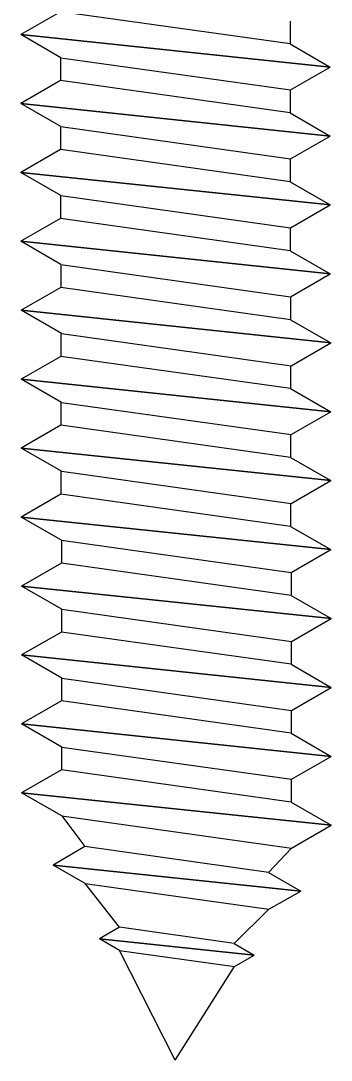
# Model space of a CAD drawing. Header units: millimetres. Extents: x -1481984 to -235402, y 1078406 to 1875046.
# Drawn here: x -1346302.01 to -1346296.6, y 1504316.14 to 1504334.25 of the extents above; entities that cross this region are included whole.
import ezdxf

# ---------------------------------------------------------------- set-up
doc = ezdxf.new("R2010")
doc.units = ezdxf.units.MM
doc.header["$LTSCALE"] = 1000
doc.layers.add('螺栓', color=146, linetype='CONTINUOUS')

msp = doc.modelspace()

# ---------------------------------------------------------------- linework, layer by layer
at = {"layer": '螺栓'}
for p, q in [((-1346301.318, 1504334.406, 0), (-1346302.009, 1504334.007, 0)), ((-1346301.318, 1504334.406, 0), (-1346302.009, 1504334.007, 0)), ((-1346301.318, 1504334.406, 0), (-1346302.009, 1504334.007, 0)), ((-1346297.318, 1504333.844, 0), (-1346301.318, 1504334.406, 0)), ((-1346297.318, 1504333.844, 0), (-1346301.318, 1504334.406, 0)), ((-1346297.318, 1504333.844, 0), (-1346301.318, 1504334.406, 0)), ((-1346297.318, 1504333.844, 0), (-1346301.318, 1504334.406, 0)), ((-1346297.318, 1504334.243, 0), (-1346297.318, 1504333.844, 0)), ((-1346301.31, 1504333.604, 0), (-1346302.009, 1504334.007, 0)), ((-1346296.619, 1504333.441, 0), (-1346302.009, 1504334.007, 0)), ((-1346296.619, 1504333.441, 0), (-1346302.009, 1504334.007, 0)), ((-1346301.31, 1504333.604, 0), (-1346302.009, 1504334.007, 0)), ((-1346296.619, 1504333.441, 0), (-1346302.009, 1504334.007, 0)), ((-1346301.31, 1504333.604, 0), (-1346302.009, 1504334.007, 0)), ((-1346296.619, 1504333.441, 0), (-1346302.009, 1504334.007, 0)), ((-1346302.009, 1504334.007, 0), (-1346296.619, 1504333.441, 0)), ((-1346302.009, 1504334.007, 0), (-1346296.619, 1504333.441, 0)), ((-1346302.009, 1504334.007, 0), (-1346296.619, 1504333.441, 0)), ((-1346302.009, 1504334.007, 0), (-1346296.619, 1504333.441, 0)), ((-1346297.318, 1504333.844, 0), (-1346296.619, 1504333.441, 0)), ((-1346297.318, 1504333.844, 0), (-1346296.619, 1504333.441, 0)), ((-1346297.318, 1504333.844, 0), (-1346296.619, 1504333.441, 0)), ((-1346301.318, 1504333.605, 0), (-1346301.318, 1504333.206, 0)), ((-1346301.31, 1504333.604, 0), (-1346297.31, 1504333.042, 0)), ((-1346301.31, 1504333.604, 0), (-1346297.31, 1504333.042, 0)), ((-1346301.31, 1504333.604, 0), (-1346297.31, 1504333.042, 0)), ((-1346301.31, 1504333.604, 0), (-1346297.31, 1504333.042, 0)), ((-1346297.31, 1504333.042, 0), (-1346296.619, 1504333.441, 0)), ((-1346297.31, 1504333.042, 0), (-1346296.619, 1504333.441, 0)), ((-1346297.31, 1504333.042, 0), (-1346296.619, 1504333.441, 0)), ((-1346301.318, 1504333.206, 0), (-1346302.009, 1504332.806, 0)), ((-1346301.318, 1504333.206, 0), (-1346302.009, 1504332.806, 0)), ((-1346301.318, 1504333.206, 0), (-1346302.009, 1504332.806, 0)), ((-1346297.318, 1504332.643, 0), (-1346301.318, 1504333.206, 0)), ((-1346297.318, 1504332.643, 0), (-1346301.318, 1504333.206, 0)), ((-1346297.318, 1504332.643, 0), (-1346301.318, 1504333.206, 0)), ((-1346297.318, 1504332.643, 0), (-1346301.318, 1504333.206, 0)), ((-1346297.318, 1504333.043, 0), (-1346297.318, 1504332.643, 0)), ((-1346301.31, 1504332.403, 0), (-1346302.009, 1504332.806, 0)), ((-1346296.619, 1504332.24, 0), (-1346302.009, 1504332.806, 0)), ((-1346296.619, 1504332.24, 0), (-1346302.009, 1504332.806, 0)), ((-1346301.31, 1504332.403, 0), (-1346302.009, 1504332.806, 0)), ((-1346296.619, 1504332.24, 0), (-1346302.009, 1504332.806, 0)), ((-1346301.31, 1504332.403, 0), (-1346302.009, 1504332.806, 0)), ((-1346296.619, 1504332.24, 0), (-1346302.009, 1504332.806, 0)), ((-1346302.009, 1504332.806, 0), (-1346296.619, 1504332.24, 0)), ((-1346302.009, 1504332.806, 0), (-1346296.619, 1504332.24, 0)), ((-1346302.009, 1504332.806, 0), (-1346296.619, 1504332.24, 0)), ((-1346302.009, 1504332.806, 0), (-1346296.619, 1504332.24, 0)), ((-1346297.318, 1504332.643, 0), (-1346296.619, 1504332.24, 0)), ((-1346297.318, 1504332.643, 0), (-1346296.619, 1504332.24, 0)), ((-1346297.318, 1504332.643, 0), (-1346296.619, 1504332.24, 0)), ((-1346301.318, 1504332.404, 0), (-1346301.318, 1504332.005, 0)), ((-1346301.31, 1504332.403, 0), (-1346297.31, 1504331.841, 0)), ((-1346301.31, 1504332.403, 0), (-1346297.31, 1504331.841, 0)), ((-1346301.31, 1504332.403, 0), (-1346297.31, 1504331.841, 0)), ((-1346301.31, 1504332.403, 0), (-1346297.31, 1504331.841, 0)), ((-1346297.31, 1504331.841, 0), (-1346296.619, 1504332.24, 0)), ((-1346297.31, 1504331.841, 0), (-1346296.619, 1504332.24, 0)), ((-1346297.31, 1504331.841, 0), (-1346296.619, 1504332.24, 0)), ((-1346301.318, 1504332.005, 0), (-1346302.009, 1504331.606, 0)), ((-1346301.318, 1504332.005, 0), (-1346302.009, 1504331.606, 0)), ((-1346301.318, 1504332.005, 0), (-1346302.009, 1504331.606, 0)), ((-1346297.318, 1504331.443, 0), (-1346301.318, 1504332.005, 0)), ((-1346297.318, 1504331.443, 0), (-1346301.318, 1504332.005, 0)), ((-1346297.318, 1504331.443, 0), (-1346301.318, 1504332.005, 0)), ((-1346297.318, 1504331.443, 0), (-1346301.318, 1504332.005, 0)), ((-1346297.318, 1504331.842, 0), (-1346297.318, 1504331.443, 0)), ((-1346301.31, 1504331.202, 0), (-1346302.009, 1504331.606, 0)), ((-1346296.619, 1504331.039, 0), (-1346302.009, 1504331.606, 0)), ((-1346296.619, 1504331.039, 0), (-1346302.009, 1504331.606, 0)), ((-1346301.31, 1504331.202, 0), (-1346302.009, 1504331.606, 0)), ((-1346296.619, 1504331.039, 0), (-1346302.009, 1504331.606, 0)), ((-1346301.31, 1504331.202, 0), (-1346302.009, 1504331.606, 0)), ((-1346296.619, 1504331.039, 0), (-1346302.009, 1504331.606, 0)), ((-1346302.009, 1504331.606, 0), (-1346296.619, 1504331.039, 0)), ((-1346302.009, 1504331.606, 0), (-1346296.619, 1504331.039, 0)), ((-1346302.009, 1504331.606, 0), (-1346296.619, 1504331.039, 0)), ((-1346302.009, 1504331.606, 0), (-1346296.619, 1504331.039, 0)), ((-1346297.318, 1504331.443, 0), (-1346296.619, 1504331.039, 0)), ((-1346297.318, 1504331.443, 0), (-1346296.619, 1504331.039, 0)), ((-1346297.318, 1504331.443, 0), (-1346296.619, 1504331.039, 0)), ((-1346301.318, 1504331.203, 0), (-1346301.318, 1504330.804, 0)), ((-1346301.31, 1504331.202, 0), (-1346297.31, 1504330.64, 0)), ((-1346301.31, 1504331.202, 0), (-1346297.31, 1504330.64, 0)), ((-1346301.31, 1504331.202, 0), (-1346297.31, 1504330.64, 0)), ((-1346301.31, 1504331.202, 0), (-1346297.31, 1504330.64, 0)), ((-1346297.31, 1504330.64, 0), (-1346296.619, 1504331.039, 0)), ((-1346297.31, 1504330.64, 0), (-1346296.619, 1504331.039, 0)), ((-1346297.31, 1504330.64, 0), (-1346296.619, 1504331.039, 0)), ((-1346301.318, 1504330.804, 0), (-1346302.009, 1504330.405, 0)), ((-1346301.318, 1504330.804, 0), (-1346302.009, 1504330.405, 0)), ((-1346301.318, 1504330.804, 0), (-1346302.009, 1504330.405, 0)), ((-1346297.318, 1504330.242, 0), (-1346301.318, 1504330.804, 0)), ((-1346297.318, 1504330.242, 0), (-1346301.318, 1504330.804, 0)), ((-1346297.318, 1504330.242, 0), (-1346301.318, 1504330.804, 0)), ((-1346297.318, 1504330.242, 0), (-1346301.318, 1504330.804, 0)), ((-1346297.318, 1504330.641, 0), (-1346297.318, 1504330.242, 0)), ((-1346301.31, 1504330.001, 0), (-1346302.009, 1504330.405, 0)), ((-1346296.619, 1504329.838, 0), (-1346302.009, 1504330.405, 0)), ((-1346296.619, 1504329.838, 0), (-1346302.009, 1504330.405, 0)), ((-1346301.31, 1504330.001, 0), (-1346302.009, 1504330.405, 0)), ((-1346296.619, 1504329.838, 0), (-1346302.009, 1504330.405, 0)), ((-1346301.31, 1504330.001, 0), (-1346302.009, 1504330.405, 0)), ((-1346296.619, 1504329.838, 0), (-1346302.009, 1504330.405, 0)), ((-1346302.009, 1504330.405, 0), (-1346296.619, 1504329.838, 0)), ((-1346302.009, 1504330.405, 0), (-1346296.619, 1504329.838, 0)), ((-1346302.009, 1504330.405, 0), (-1346296.619, 1504329.838, 0)), ((-1346302.009, 1504330.405, 0), (-1346296.619, 1504329.838, 0)), ((-1346297.318, 1504330.242, 0), (-1346296.619, 1504329.838, 0)), ((-1346297.318, 1504330.242, 0), (-1346296.619, 1504329.838, 0)), ((-1346297.318, 1504330.242, 0), (-1346296.619, 1504329.838, 0)), ((-1346301.31, 1504330.001, 0), (-1346301.31, 1504329.602, 0)), ((-1346301.31, 1504330.001, 0), (-1346297.31, 1504329.439, 0)), ((-1346301.31, 1504330.001, 0), (-1346297.31, 1504329.439, 0)), ((-1346301.31, 1504330.001, 0), (-1346297.31, 1504329.439, 0)), ((-1346301.31, 1504330.001, 0), (-1346297.31, 1504329.439, 0)), ((-1346297.31, 1504329.439, 0), (-1346296.619, 1504329.838, 0)), ((-1346297.31, 1504329.439, 0), (-1346296.619, 1504329.838, 0)), ((-1346297.31, 1504329.439, 0), (-1346296.619, 1504329.838, 0)), ((-1346301.31, 1504329.602, 0), (-1346302.001, 1504329.203, 0)), ((-1346301.31, 1504329.602, 0), (-1346302.001, 1504329.203, 0)), ((-1346301.31, 1504329.602, 0), (-1346302.001, 1504329.203, 0)), ((-1346297.31, 1504329.04, 0), (-1346301.31, 1504329.602, 0)), ((-1346297.31, 1504329.04, 0), (-1346301.31, 1504329.602, 0)), ((-1346297.31, 1504329.04, 0), (-1346301.31, 1504329.602, 0)), ((-1346297.31, 1504329.04, 0), (-1346301.31, 1504329.602, 0)), ((-1346297.31, 1504329.439, 0), (-1346297.31, 1504329.04, 0)), ((-1346301.303, 1504328.8, 0), (-1346302.001, 1504329.203, 0)), ((-1346296.611, 1504328.637, 0), (-1346302.001, 1504329.203, 0)), ((-1346296.611, 1504328.637, 0), (-1346302.001, 1504329.203, 0)), ((-1346301.303, 1504328.8, 0), (-1346302.001, 1504329.203, 0)), ((-1346296.611, 1504328.637, 0), (-1346302.001, 1504329.203, 0)), ((-1346301.303, 1504328.8, 0), (-1346302.001, 1504329.203, 0)), ((-1346296.611, 1504328.637, 0), (-1346302.001, 1504329.203, 0)), ((-1346302.001, 1504329.203, 0), (-1346296.611, 1504328.637, 0)), ((-1346302.001, 1504329.203, 0), (-1346296.611, 1504328.637, 0)), ((-1346302.001, 1504329.203, 0), (-1346296.611, 1504328.637, 0)), ((-1346302.001, 1504329.203, 0), (-1346296.611, 1504328.637, 0)), ((-1346297.31, 1504329.04, 0), (-1346296.611, 1504328.637, 0)), ((-1346297.31, 1504329.04, 0), (-1346296.611, 1504328.637, 0)), ((-1346297.31, 1504329.04, 0), (-1346296.611, 1504328.637, 0)), ((-1346301.31, 1504328.801, 0), (-1346301.31, 1504328.401, 0)), ((-1346301.303, 1504328.8, 0), (-1346297.303, 1504328.238, 0)), ((-1346301.303, 1504328.8, 0), (-1346297.303, 1504328.238, 0)), ((-1346301.303, 1504328.8, 0), (-1346297.303, 1504328.238, 0)), ((-1346301.303, 1504328.8, 0), (-1346297.303, 1504328.238, 0)), ((-1346297.303, 1504328.238, 0), (-1346296.611, 1504328.637, 0)), ((-1346297.303, 1504328.238, 0), (-1346296.611, 1504328.637, 0)), ((-1346297.303, 1504328.238, 0), (-1346296.611, 1504328.637, 0)), ((-1346301.31, 1504328.401, 0), (-1346302.001, 1504328.002, 0)), ((-1346301.31, 1504328.401, 0), (-1346302.001, 1504328.002, 0)), ((-1346301.31, 1504328.401, 0), (-1346302.001, 1504328.002, 0)), ((-1346297.31, 1504327.839, 0), (-1346301.31, 1504328.401, 0)), ((-1346297.31, 1504327.839, 0), (-1346301.31, 1504328.401, 0)), ((-1346297.31, 1504327.839, 0), (-1346301.31, 1504328.401, 0)), ((-1346297.31, 1504327.839, 0), (-1346301.31, 1504328.401, 0)), ((-1346297.31, 1504328.239, 0), (-1346297.31, 1504327.839, 0)), ((-1346301.303, 1504327.599, 0), (-1346302.001, 1504328.002, 0)), ((-1346296.611, 1504327.436, 0), (-1346302.001, 1504328.002, 0)), ((-1346296.611, 1504327.436, 0), (-1346302.001, 1504328.002, 0)), ((-1346301.303, 1504327.599, 0), (-1346302.001, 1504328.002, 0)), ((-1346296.611, 1504327.436, 0), (-1346302.001, 1504328.002, 0)), ((-1346301.303, 1504327.599, 0), (-1346302.001, 1504328.002, 0)), ((-1346296.611, 1504327.436, 0), (-1346302.001, 1504328.002, 0)), ((-1346302.001, 1504328.002, 0), (-1346296.611, 1504327.436, 0)), ((-1346302.001, 1504328.002, 0), (-1346296.611, 1504327.436, 0)), ((-1346302.001, 1504328.002, 0), (-1346296.611, 1504327.436, 0)), ((-1346302.001, 1504328.002, 0), (-1346296.611, 1504327.436, 0)), ((-1346297.31, 1504327.839, 0), (-1346296.611, 1504327.436, 0)), ((-1346297.31, 1504327.839, 0), (-1346296.611, 1504327.436, 0)), ((-1346297.31, 1504327.839, 0), (-1346296.611, 1504327.436, 0)), ((-1346301.31, 1504327.6, 0), (-1346301.31, 1504327.201, 0)), ((-1346301.303, 1504327.599, 0), (-1346297.303, 1504327.037, 0)), ((-1346301.303, 1504327.599, 0), (-1346297.303, 1504327.037, 0)), ((-1346301.303, 1504327.599, 0), (-1346297.303, 1504327.037, 0)), ((-1346301.303, 1504327.599, 0), (-1346297.303, 1504327.037, 0)), ((-1346297.303, 1504327.037, 0), (-1346296.611, 1504327.436, 0)), ((-1346297.303, 1504327.037, 0), (-1346296.611, 1504327.436, 0)), ((-1346297.303, 1504327.037, 0), (-1346296.611, 1504327.436, 0)), ((-1346301.31, 1504327.201, 0), (-1346302.001, 1504326.802, 0)), ((-1346301.31, 1504327.201, 0), (-1346302.001, 1504326.802, 0)), ((-1346301.31, 1504327.201, 0), (-1346302.001, 1504326.802, 0)), ((-1346297.31, 1504326.639, 0), (-1346301.31, 1504327.201, 0)), ((-1346297.31, 1504326.639, 0), (-1346301.31, 1504327.201, 0)), ((-1346297.31, 1504326.639, 0), (-1346301.31, 1504327.201, 0)), ((-1346297.31, 1504326.639, 0), (-1346301.31, 1504327.201, 0)), ((-1346297.31, 1504327.038, 0), (-1346297.31, 1504326.639, 0)), ((-1346301.303, 1504326.398, 0), (-1346302.001, 1504326.802, 0)), ((-1346296.611, 1504326.235, 0), (-1346302.001, 1504326.802, 0)), ((-1346296.611, 1504326.235, 0), (-1346302.001, 1504326.802, 0)), ((-1346301.303, 1504326.398, 0), (-1346302.001, 1504326.802, 0)), ((-1346296.611, 1504326.235, 0), (-1346302.001, 1504326.802, 0)), ((-1346301.303, 1504326.398, 0), (-1346302.001, 1504326.802, 0)), ((-1346296.611, 1504326.235, 0), (-1346302.001, 1504326.802, 0)), ((-1346302.001, 1504326.802, 0), (-1346296.611, 1504326.235, 0)), ((-1346302.001, 1504326.802, 0), (-1346296.611, 1504326.235, 0)), ((-1346302.001, 1504326.802, 0), (-1346296.611, 1504326.235, 0)), ((-1346302.001, 1504326.802, 0), (-1346296.611, 1504326.235, 0)), ((-1346297.31, 1504326.639, 0), (-1346296.611, 1504326.235, 0)), ((-1346297.31, 1504326.639, 0), (-1346296.611, 1504326.235, 0)), ((-1346297.31, 1504326.639, 0), (-1346296.611, 1504326.235, 0)), ((-1346301.31, 1504326.399, 0), (-1346301.31, 1504326, 0)), ((-1346301.303, 1504326.398, 0), (-1346297.303, 1504325.836, 0)), ((-1346301.303, 1504326.398, 0), (-1346297.303, 1504325.836, 0)), ((-1346301.303, 1504326.398, 0), (-1346297.303, 1504325.836, 0)), ((-1346301.303, 1504326.398, 0), (-1346297.303, 1504325.836, 0)), ((-1346297.303, 1504325.836, 0), (-1346296.611, 1504326.235, 0)), ((-1346297.303, 1504325.836, 0), (-1346296.611, 1504326.235, 0)), ((-1346297.303, 1504325.836, 0), (-1346296.611, 1504326.235, 0)), ((-1346301.31, 1504326, 0), (-1346302.001, 1504325.601, 0)), ((-1346301.31, 1504326, 0), (-1346302.001, 1504325.601, 0)), ((-1346301.31, 1504326, 0), (-1346302.001, 1504325.601, 0)), ((-1346297.31, 1504325.438, 0), (-1346301.31, 1504326, 0)), ((-1346297.31, 1504325.438, 0), (-1346301.31, 1504326, 0)), ((-1346297.31, 1504325.438, 0), (-1346301.31, 1504326, 0)), ((-1346297.31, 1504325.438, 0), (-1346301.31, 1504326, 0)), ((-1346297.31, 1504325.837, 0), (-1346297.31, 1504325.438, 0)), ((-1346301.303, 1504325.197, 0), (-1346302.001, 1504325.601, 0)), ((-1346296.611, 1504325.034, 0), (-1346302.001, 1504325.601, 0)), ((-1346296.611, 1504325.034, 0), (-1346302.001, 1504325.601, 0)), ((-1346301.303, 1504325.197, 0), (-1346302.001, 1504325.601, 0)), ((-1346296.611, 1504325.034, 0), (-1346302.001, 1504325.601, 0)), ((-1346301.303, 1504325.197, 0), (-1346302.001, 1504325.601, 0)), ((-1346296.611, 1504325.034, 0), (-1346302.001, 1504325.601, 0)), ((-1346302.001, 1504325.601, 0), (-1346296.611, 1504325.034, 0)), ((-1346302.001, 1504325.601, 0), (-1346296.611, 1504325.034, 0)), ((-1346302.001, 1504325.601, 0), (-1346296.611, 1504325.034, 0)), ((-1346302.001, 1504325.601, 0), (-1346296.611, 1504325.034, 0)), ((-1346297.31, 1504325.438, 0), (-1346296.611, 1504325.034, 0)), ((-1346297.31, 1504325.438, 0), (-1346296.611, 1504325.034, 0)), ((-1346297.31, 1504325.438, 0), (-1346296.611, 1504325.034, 0)), ((-1346301.303, 1504325.197, 0), (-1346301.303, 1504324.798, 0)), ((-1346301.303, 1504325.197, 0), (-1346297.303, 1504324.635, 0)), ((-1346301.303, 1504325.197, 0), (-1346297.303, 1504324.635, 0)), ((-1346301.303, 1504325.197, 0), (-1346297.303, 1504324.635, 0)), ((-1346301.303, 1504325.197, 0), (-1346297.303, 1504324.635, 0)), ((-1346297.303, 1504324.635, 0), (-1346296.611, 1504325.034, 0)), ((-1346297.303, 1504324.635, 0), (-1346296.611, 1504325.034, 0)), ((-1346297.303, 1504324.635, 0), (-1346296.611, 1504325.034, 0)), ((-1346301.303, 1504324.798, 0), (-1346301.994, 1504324.399, 0)), ((-1346301.303, 1504324.798, 0), (-1346301.994, 1504324.399, 0)), ((-1346301.303, 1504324.798, 0), (-1346301.994, 1504324.399, 0)), ((-1346297.303, 1504324.236, 0), (-1346301.303, 1504324.798, 0)), ((-1346297.303, 1504324.236, 0), (-1346301.303, 1504324.798, 0)), ((-1346297.303, 1504324.236, 0), (-1346301.303, 1504324.798, 0)), ((-1346297.303, 1504324.236, 0), (-1346301.303, 1504324.798, 0)), ((-1346297.303, 1504324.635, 0), (-1346297.303, 1504324.236, 0)), ((-1346301.295, 1504323.996, 0), (-1346301.994, 1504324.399, 0)), ((-1346296.604, 1504323.833, 0), (-1346301.994, 1504324.399, 0)), ((-1346296.604, 1504323.833, 0), (-1346301.994, 1504324.399, 0)), ((-1346301.295, 1504323.996, 0), (-1346301.994, 1504324.399, 0)), ((-1346296.604, 1504323.833, 0), (-1346301.994, 1504324.399, 0)), ((-1346301.295, 1504323.996, 0), (-1346301.994, 1504324.399, 0)), ((-1346296.604, 1504323.833, 0), (-1346301.994, 1504324.399, 0)), ((-1346301.994, 1504324.399, 0), (-1346296.604, 1504323.833, 0)), ((-1346301.994, 1504324.399, 0), (-1346296.604, 1504323.833, 0)), ((-1346301.994, 1504324.399, 0), (-1346296.604, 1504323.833, 0)), ((-1346301.994, 1504324.399, 0), (-1346296.604, 1504323.833, 0)), ((-1346297.303, 1504324.236, 0), (-1346296.604, 1504323.833, 0)), ((-1346297.303, 1504324.236, 0), (-1346296.604, 1504323.833, 0)), ((-1346297.303, 1504324.236, 0), (-1346296.604, 1504323.833, 0)), ((-1346301.303, 1504323.997, 0), (-1346301.303, 1504323.597, 0)), ((-1346301.295, 1504323.996, 0), (-1346297.295, 1504323.433, 0)), ((-1346301.295, 1504323.996, 0), (-1346297.295, 1504323.433, 0)), ((-1346301.295, 1504323.996, 0), (-1346297.295, 1504323.433, 0)), ((-1346301.295, 1504323.996, 0), (-1346297.295, 1504323.433, 0)), ((-1346297.295, 1504323.433, 0), (-1346296.604, 1504323.833, 0)), ((-1346297.295, 1504323.433, 0), (-1346296.604, 1504323.833, 0)), ((-1346297.295, 1504323.433, 0), (-1346296.604, 1504323.833, 0)), ((-1346301.303, 1504323.597, 0), (-1346301.994, 1504323.198, 0)), ((-1346301.303, 1504323.597, 0), (-1346301.994, 1504323.198, 0)), ((-1346301.303, 1504323.597, 0), (-1346301.994, 1504323.198, 0)), ((-1346297.303, 1504323.035, 0), (-1346301.303, 1504323.597, 0)), ((-1346297.303, 1504323.035, 0), (-1346301.303, 1504323.597, 0)), ((-1346297.303, 1504323.035, 0), (-1346301.303, 1504323.597, 0)), ((-1346297.303, 1504323.035, 0), (-1346301.303, 1504323.597, 0)), ((-1346297.303, 1504323.434, 0), (-1346297.303, 1504323.035, 0)), ((-1346301.295, 1504322.795, 0), (-1346301.994, 1504323.198, 0)), ((-1346296.604, 1504322.632, 0), (-1346301.994, 1504323.198, 0)), ((-1346296.604, 1504322.632, 0), (-1346301.994, 1504323.198, 0)), ((-1346301.295, 1504322.795, 0), (-1346301.994, 1504323.198, 0)), ((-1346296.604, 1504322.632, 0), (-1346301.994, 1504323.198, 0)), ((-1346301.295, 1504322.795, 0), (-1346301.994, 1504323.198, 0)), ((-1346296.604, 1504322.632, 0), (-1346301.994, 1504323.198, 0)), ((-1346301.994, 1504323.198, 0), (-1346296.604, 1504322.632, 0)), ((-1346301.994, 1504323.198, 0), (-1346296.604, 1504322.632, 0)), ((-1346301.994, 1504323.198, 0), (-1346296.604, 1504322.632, 0)), ((-1346301.994, 1504323.198, 0), (-1346296.604, 1504322.632, 0)), ((-1346297.303, 1504323.035, 0), (-1346296.604, 1504322.632, 0)), ((-1346297.303, 1504323.035, 0), (-1346296.604, 1504322.632, 0)), ((-1346297.303, 1504323.035, 0), (-1346296.604, 1504322.632, 0)), ((-1346301.303, 1504322.796, 0), (-1346301.303, 1504322.397, 0)), ((-1346301.295, 1504322.795, 0), (-1346297.295, 1504322.233, 0)), ((-1346301.295, 1504322.795, 0), (-1346297.295, 1504322.233, 0)), ((-1346301.295, 1504322.795, 0), (-1346297.295, 1504322.233, 0)), ((-1346301.295, 1504322.795, 0), (-1346297.295, 1504322.233, 0)), ((-1346297.295, 1504322.233, 0), (-1346296.604, 1504322.632, 0)), ((-1346297.295, 1504322.233, 0), (-1346296.604, 1504322.632, 0)), ((-1346297.295, 1504322.233, 0), (-1346296.604, 1504322.632, 0)), ((-1346301.303, 1504322.397, 0), (-1346301.994, 1504321.998, 0)), ((-1346301.303, 1504322.397, 0), (-1346301.994, 1504321.998, 0)), ((-1346301.303, 1504322.397, 0), (-1346301.994, 1504321.998, 0)), ((-1346297.303, 1504321.834, 0), (-1346301.303, 1504322.397, 0)), ((-1346297.303, 1504321.834, 0), (-1346301.303, 1504322.397, 0)), ((-1346297.303, 1504321.834, 0), (-1346301.303, 1504322.397, 0)), ((-1346297.303, 1504321.834, 0), (-1346301.303, 1504322.397, 0)), ((-1346297.303, 1504322.234, 0), (-1346297.303, 1504321.834, 0)), ((-1346301.295, 1504321.594, 0), (-1346301.994, 1504321.998, 0)), ((-1346296.604, 1504321.431, 0), (-1346301.994, 1504321.998, 0)), ((-1346296.604, 1504321.431, 0), (-1346301.994, 1504321.998, 0)), ((-1346301.295, 1504321.594, 0), (-1346301.994, 1504321.998, 0)), ((-1346296.604, 1504321.431, 0), (-1346301.994, 1504321.998, 0)), ((-1346301.295, 1504321.594, 0), (-1346301.994, 1504321.998, 0)), ((-1346296.604, 1504321.431, 0), (-1346301.994, 1504321.998, 0)), ((-1346301.994, 1504321.998, 0), (-1346296.604, 1504321.431, 0)), ((-1346301.994, 1504321.998, 0), (-1346296.604, 1504321.431, 0)), ((-1346301.994, 1504321.998, 0), (-1346296.604, 1504321.431, 0)), ((-1346301.994, 1504321.998, 0), (-1346296.604, 1504321.431, 0)), ((-1346297.303, 1504321.834, 0), (-1346296.604, 1504321.431, 0)), ((-1346297.303, 1504321.834, 0), (-1346296.604, 1504321.431, 0)), ((-1346297.303, 1504321.834, 0), (-1346296.604, 1504321.431, 0)), ((-1346301.303, 1504321.595, 0), (-1346301.303, 1504321.196, 0)), ((-1346301.295, 1504321.594, 0), (-1346297.295, 1504321.032, 0)), ((-1346301.295, 1504321.594, 0), (-1346297.295, 1504321.032, 0)), ((-1346301.295, 1504321.594, 0), (-1346297.295, 1504321.032, 0)), ((-1346301.295, 1504321.594, 0), (-1346297.295, 1504321.032, 0)), ((-1346297.295, 1504321.032, 0), (-1346296.604, 1504321.431, 0)), ((-1346297.295, 1504321.032, 0), (-1346296.604, 1504321.431, 0)), ((-1346297.295, 1504321.032, 0), (-1346296.604, 1504321.431, 0)), ((-1346301.303, 1504321.196, 0), (-1346301.994, 1504320.797, 0)), ((-1346301.303, 1504321.196, 0), (-1346301.994, 1504320.797, 0)), ((-1346301.303, 1504321.196, 0), (-1346301.994, 1504320.797, 0)), ((-1346297.303, 1504320.634, 0), (-1346301.303, 1504321.196, 0)), ((-1346297.303, 1504320.634, 0), (-1346301.303, 1504321.196, 0)), ((-1346297.303, 1504320.634, 0), (-1346301.303, 1504321.196, 0)), ((-1346297.303, 1504320.634, 0), (-1346301.303, 1504321.196, 0)), ((-1346297.303, 1504321.033, 0), (-1346297.303, 1504320.634, 0)), ((-1346301.295, 1504320.393, 0), (-1346301.994, 1504320.797, 0)), ((-1346296.604, 1504320.23, 0), (-1346301.994, 1504320.797, 0)), ((-1346296.604, 1504320.23, 0), (-1346301.994, 1504320.797, 0)), ((-1346301.295, 1504320.393, 0), (-1346301.994, 1504320.797, 0)), ((-1346296.604, 1504320.23, 0), (-1346301.994, 1504320.797, 0)), ((-1346301.295, 1504320.393, 0), (-1346301.994, 1504320.797, 0)), ((-1346296.604, 1504320.23, 0), (-1346301.994, 1504320.797, 0)), ((-1346301.994, 1504320.797, 0), (-1346296.604, 1504320.23, 0)), ((-1346301.994, 1504320.797, 0), (-1346296.604, 1504320.23, 0)), ((-1346301.994, 1504320.797, 0), (-1346296.604, 1504320.23, 0)), ((-1346301.994, 1504320.797, 0), (-1346296.604, 1504320.23, 0)), ((-1346297.303, 1504320.634, 0), (-1346296.604, 1504320.23, 0)), ((-1346297.303, 1504320.634, 0), (-1346296.604, 1504320.23, 0)), ((-1346297.303, 1504320.634, 0), (-1346296.604, 1504320.23, 0)), ((-1346301.295, 1504320.393, 0), (-1346300.894, 1504319.858, 0)), ((-1346301.295, 1504320.393, 0), (-1346297.295, 1504319.831, 0)), ((-1346301.295, 1504320.393, 0), (-1346297.295, 1504319.831, 0)), ((-1346301.295, 1504320.393, 0), (-1346297.295, 1504319.831, 0)), ((-1346301.295, 1504320.393, 0), (-1346297.295, 1504319.831, 0)), ((-1346297.295, 1504319.831, 0), (-1346296.604, 1504320.23, 0)), ((-1346297.295, 1504319.831, 0), (-1346296.604, 1504320.23, 0)), ((-1346297.295, 1504319.831, 0), (-1346296.604, 1504320.23, 0)), ((-1346300.894, 1504319.858, 0), (-1346301.447, 1504319.538, 0)), ((-1346300.894, 1504319.858, 0), (-1346301.447, 1504319.538, 0)), ((-1346300.894, 1504319.858, 0), (-1346301.447, 1504319.538, 0)), ((-1346297.694, 1504319.408, 0), (-1346300.894, 1504319.858, 0)), ((-1346297.694, 1504319.408, 0), (-1346300.894, 1504319.858, 0)), ((-1346297.694, 1504319.408, 0), (-1346300.894, 1504319.858, 0)), ((-1346297.694, 1504319.408, 0), (-1346300.894, 1504319.858, 0)), ((-1346297.295, 1504319.831, 0), (-1346297.694, 1504319.408, 0)), ((-1346300.888, 1504319.216, 0), (-1346301.447, 1504319.538, 0)), ((-1346297.135, 1504319.085, 0), (-1346301.447, 1504319.538, 0)), ((-1346297.135, 1504319.085, 0), (-1346301.447, 1504319.538, 0)), ((-1346300.888, 1504319.216, 0), (-1346301.447, 1504319.538, 0)), ((-1346297.135, 1504319.085, 0), (-1346301.447, 1504319.538, 0)), ((-1346300.888, 1504319.216, 0), (-1346301.447, 1504319.538, 0)), ((-1346297.135, 1504319.085, 0), (-1346301.447, 1504319.538, 0)), ((-1346301.447, 1504319.538, 0), (-1346297.135, 1504319.085, 0)), ((-1346301.447, 1504319.538, 0), (-1346297.135, 1504319.085, 0)), ((-1346301.447, 1504319.538, 0), (-1346297.135, 1504319.085, 0)), ((-1346301.447, 1504319.538, 0), (-1346297.135, 1504319.085, 0)), ((-1346297.694, 1504319.408, 0), (-1346297.135, 1504319.085, 0)), ((-1346297.694, 1504319.408, 0), (-1346297.135, 1504319.085, 0)), ((-1346297.694, 1504319.408, 0), (-1346297.135, 1504319.085, 0)), ((-1346300.293, 1504318.452, 0), (-1346300.888, 1504319.216, 0)), ((-1346300.888, 1504319.216, 0), (-1346297.688, 1504318.766, 0)), ((-1346297.688, 1504318.766, 0), (-1346297.135, 1504319.085, 0)), ((-1346297.688, 1504318.766, 0), (-1346297.135, 1504319.085, 0)), ((-1346297.688, 1504318.766, 0), (-1346297.135, 1504319.085, 0)), ((-1346297.688, 1504318.766, 0), (-1346298.293, 1504318.171, 0)), ((-1346300.293, 1504318.452, 0), (-1346300.639, 1504318.253, 0)), ((-1346300.293, 1504318.452, 0), (-1346300.639, 1504318.253, 0)), ((-1346300.293, 1504318.452, 0), (-1346300.639, 1504318.253, 0)), ((-1346298.293, 1504318.171, 0), (-1346300.293, 1504318.452, 0)), ((-1346298.293, 1504318.171, 0), (-1346300.293, 1504318.452, 0)), ((-1346298.293, 1504318.171, 0), (-1346300.293, 1504318.452, 0)), ((-1346298.293, 1504318.171, 0), (-1346300.293, 1504318.452, 0)), ((-1346300.289, 1504318.051, 0), (-1346300.639, 1504318.253, 0)), ((-1346297.944, 1504317.969, 0), (-1346300.639, 1504318.253, 0)), ((-1346297.944, 1504317.969, 0), (-1346300.639, 1504318.253, 0)), ((-1346297.944, 1504317.969, 0), (-1346300.639, 1504318.253, 0)), ((-1346297.944, 1504317.969, 0), (-1346300.639, 1504318.253, 0)), ((-1346300.639, 1504318.253, 0), (-1346297.944, 1504317.969, 0)), ((-1346300.639, 1504318.253, 0), (-1346297.944, 1504317.969, 0)), ((-1346300.639, 1504318.253, 0), (-1346297.944, 1504317.969, 0)), ((-1346300.639, 1504318.253, 0), (-1346297.944, 1504317.969, 0)), ((-1346299.318, 1504316.137, 0), (-1346300.289, 1504318.051, 0)), ((-1346300.289, 1504318.051, 0), (-1346298.289, 1504317.77, 0)), ((-1346298.293, 1504318.171, 0), (-1346297.944, 1504317.969, 0)), ((-1346298.293, 1504318.171, 0), (-1346297.944, 1504317.969, 0)), ((-1346298.293, 1504318.171, 0), (-1346297.944, 1504317.969, 0)), ((-1346298.289, 1504317.77, 0), (-1346297.944, 1504317.969, 0)), ((-1346298.289, 1504317.77, 0), (-1346297.944, 1504317.969, 0)), ((-1346298.289, 1504317.77, 0), (-1346297.944, 1504317.969, 0)), ((-1346299.318, 1504316.137, 0), (-1346298.289, 1504317.77, 0))]:
    msp.add_line(p, q, dxfattribs=at)

doc.saveas('drawing.dxf')
